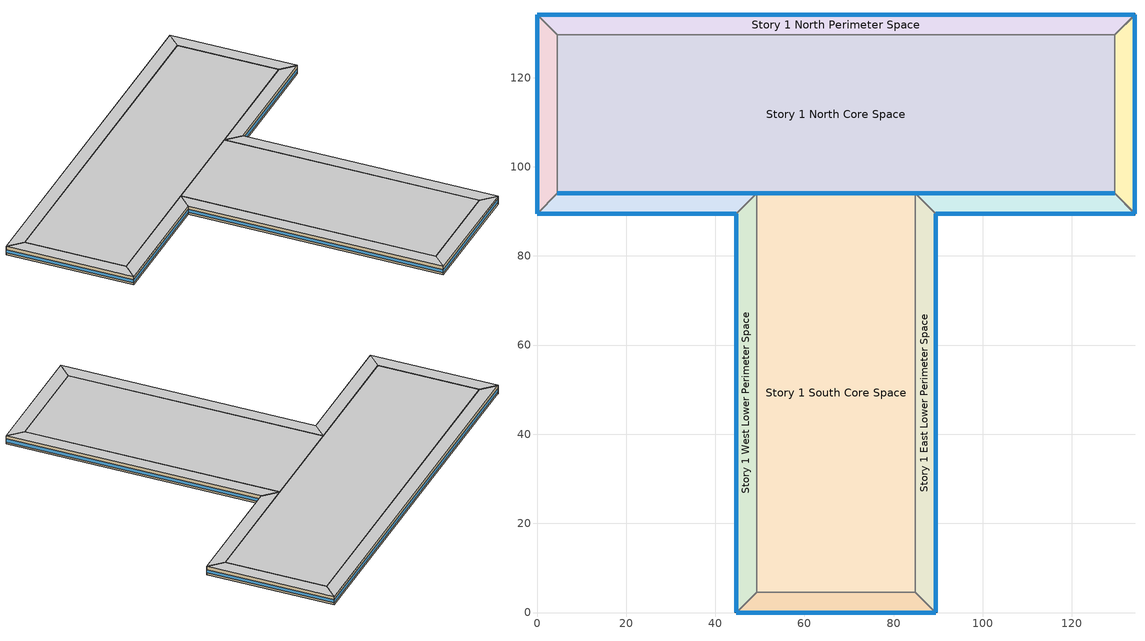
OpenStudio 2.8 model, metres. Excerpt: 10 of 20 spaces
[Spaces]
Story 1 West Lower Perimeter Space
 floor ground: 44.72,0 44.72,89.44 49.29,94.01 49.29,4.57 z0
 wall outside: 44.72,89.44 44.72,0 z0:3.2
 wall to Story 1 South Upper Left Perimeter Space: 49.29,94.01 44.72,89.44 z0:3.2
 wall to Story 1 South Core Space: 49.29,4.57 49.29,94.01 z0:3.2
 wall to Story 1 South Lower Perimeter Space: 44.72,0 49.29,4.57 z0:3.2
 window: 44.72,89.42 44.72,0.03 z0.76:1.94
 ceiling to Story 2 West Lower Perimeter Space: 49.29,4.57 49.29,94.01 44.72,89.44 44.72,0 z3.2
Story 1 South Upper Left Perimeter Space
 floor ground: 44.72,89.44 0,89.44 4.57,94.01 49.29,94.01 z0
 wall outside: 0,89.44 44.72,89.44 / 49.29,94.01 4.57,94.01 z0:3.2
 wall to Story 1 West Upper Perimeter Space: 4.57,94.01 0,89.44 z0:3.2
 window: 49.27,94.01 4.6,94.01 / 0.03,89.44 44.7,89.44 z0.76:1.94
 ceiling to Story 2 South Upper Left Perimeter Space: 49.29,94.01 4.57,94.01 0,89.44 44.72,89.44 z3.2
Story 1 West Upper Perimeter Space
 floor ground: 0,89.44 0,134.16 4.57,129.59 4.57,94.01 z0
 wall outside: 0,134.16 0,89.44 z0:3.2
 wall to Story 1 North Perimeter Space: 4.57,129.59 0,134.16 z0:3.2
 wall to Story 1 North Core Space: 4.57,94.01 4.57,129.59 z0:3.2
 window: 0,134.14 0,89.47 z0.76:1.94
 ceiling to Story 2 West Upper Perimeter Space: 4.57,94.01 4.57,129.59 0,134.16 0,89.44 z3.2
Story 1 North Perimeter Space
 floor ground: 0,134.16 134.16,134.16 129.59,129.59 4.57,129.59 z0
 wall outside: 134.16,134.16 0,134.16 z0:3.2
 wall to Story 1 East Upper Perimeter Space: 129.59,129.59 134.16,134.16 z0:3.2
 wall to Story 1 North Core Space: 4.57,129.59 129.59,129.59 z0:3.2
 window: 134.14,134.16 0.03,134.16 z0.76:1.94
 ceiling to Story 2 North Perimeter Space: 4.57,129.59 129.59,129.59 134.16,134.16 0,134.16 z3.2
Story 1 East Upper Perimeter Space
 floor ground: 134.16,134.16 134.16,89.44 129.59,94.01 129.59,129.59 z0
 wall outside: 134.16,89.44 134.16,134.16 z0:3.2
 wall to Story 1 South Upper Left Perimeter Space 1: 129.59,94.01 134.16,89.44 z0:3.2
 wall to Story 1 North Core Space: 129.59,129.59 129.59,94.01 z0:3.2
 window: 134.16,89.47 134.16,134.14 z0.76:1.94
 ceiling to Story 2 East Upper Perimeter Space: 129.59,129.59 129.59,94.01 134.16,89.44 134.16,134.16 z3.2
Story 1 South Upper Left Perimeter Space 1
 floor ground: 134.16,89.44 89.44,89.44 84.87,94.01 129.59,94.01 z0
 wall outside: 89.44,89.44 134.16,89.44 / 129.59,94.01 84.87,94.01 z0:3.2
 wall to Story 1 East Lower Perimeter Space: 84.87,94.01 89.44,89.44 z0:3.2
 window: 89.47,89.44 134.14,89.44 / 129.57,94.01 84.9,94.01 z0.76:1.94
 ceiling to Story 2 South Upper Left Perimeter Space 1: 129.59,94.01 84.87,94.01 89.44,89.44 134.16,89.44 z3.2
Story 1 East Lower Perimeter Space
 floor ground: 89.44,89.44 89.44,0 84.87,4.57 84.87,94.01 z0
 wall outside: 89.44,0 89.44,89.44 z0:3.2
 wall to Story 1 South Lower Perimeter Space: 84.87,4.57 89.44,0 z0:3.2
 wall to Story 1 South Core Space: 84.87,94.01 84.87,4.57 z0:3.2
 window: 89.44,0.03 89.44,89.42 z0.76:1.94
 ceiling to Story 2 East Lower Perimeter Space: 84.87,94.01 84.87,4.57 89.44,0 89.44,89.44 z3.2
Story 1 South Lower Perimeter Space
 floor ground: 89.44,0 44.72,0 49.29,4.57 84.87,4.57 z0
 wall outside: 44.72,0 89.44,0 z0:3.2
 wall to Story 1 South Core Space: 84.87,4.57 49.29,4.57 z0:3.2
 window: 44.75,0 89.42,0 z0.76:1.94
 ceiling to Story 2 South Lower Perimeter Space: 84.87,4.57 49.29,4.57 44.72,0 89.44,0 z3.2
Story 1 North Core Space
 floor ground: 4.57,94.01 4.57,129.59 129.59,129.59 129.59,94.01 z0
 wall outside: 4.57,94.01 49.29,94.01 84.87,94.01 129.59,94.01 z0:3.2
 window: 4.6,94.01 49.27,94.01 / 49.32,94.01 84.85,94.01 / 84.9,94.01 129.57,94.01 z0.76:1.94
 ceiling to Story 2 North Core Space: 129.59,94.01 129.59,129.59 4.57,129.59 4.57,94.01 z3.2
Story 1 South Core Space
 floor ground: 49.29,4.57 49.29,94.01 84.87,94.01 84.87,4.57 z0
 wall outside: 84.87,94.01 49.29,94.01 z0:3.2
 window: 84.85,94.01 49.32,94.01 z0.76:1.94
 ceiling to Story 2 South Core Space: 84.87,4.57 84.87,94.01 49.29,94.01 49.29,4.57 z3.2
[Building]
T shape_SmallHotel_NECB2017: North Axis {deg}=0; Space Type=Hotel/Motel WholeBuilding; Default Construction Set=BTAP-Mass at hdd = 4500.0; Standards Number of Stories=2; Standards Number of Above Ground Stories=2; Standards Building Type=NECB2017_SmallHotel
[Site]
Ottawa=Macdonald-Cartier Intl AP_ON_CAN: Latitude {deg}=45.317; Longitude {deg}=-75.667; Time Zone {hr}=-5; Elevation {m}=114.9
[Site:WaterMainsTemperature]
Calculation Method=Correlation; Annual Average Outdoor Air Temperature {C}=6.83333; Maximum Difference In Monthly Average Outdoor Air Temperatures {deltaC}=31.2
[SizingPeriod:DesignDay] Barometric Pressure {Pa}=99952; Sky Clearness=0; Rain Indicator=0; Snow Indicator=0; Day of Month=21; Daylight Saving Time Indicator=0; Humidity Indicating Type=Wetbulb; Dry-Bulb Temperature Range Modifier Type=DefaultMultipliers
Name | Maximum Dry-Bulb Temperature {C} | Daily Dry-Bulb Temperature Range {deltaC} | Humidity Indicating Conditions at Maximum Dry-Bulb | Wind Speed {m/s} | Wind Direction {deg} | Month | Day Type | Solar Model Indicator | ASHRAE Taub | ASHRAE Taud
Ottawa=Macdonald-Cartier Intl Ann Clg .4% Condns DB=>MWB | 30.6 | 10.1 | 21.8 | 4.6 | 220 | 7 | SummerDesignDay | ASHRAETau | 0.417 | 2.264
Ottawa=Macdonald-Cartier Intl Ann Htg 99.6% Condns DB | -24.2 | 0 | -24.2 | 3.5 | 290 | 1 | WinterDesignDay | ASHRAEClearSky
[Site:GroundTemperature:BuildingSurface]
19.527, 19.502, 19.536, 19.598, 20.002, 21.64, 22.225, 22.375, 21.449, 20.121, 19.802, 19.633
[Material:NoMass] Roughness=Smooth; Thermal Absorptance=0.9; Solar Absorptance=0.7
Name | Thermal Resistance {m2-K/W} | Visible Absorptance
Typical Carpet Pad; Typical Carpet Pad 1 | 0.21648 | 0.8
Typical Insulation 1 | 5.20402 | 0.7
Typical Insulation 2 | 3.77764 | 0.7
Typical Insulation 3 | 6.41024 | 0.7
Typical Carpet Pad 2 | 1.25503 | 0.8
Typical Carpet Pad 3; Typical Carpet Pad 4 | 3.45515 | 0.8
Typical Insulation 4 | 0.526298 | 0.7
Typical Insulation 5 | 0.526316 | 0.7
[Material]
Name | Roughness | Thickness {m} | Conductivity {W/m-K} | Density {kg/m3} | Specific Heat {J/kg-K} | Thermal Absorptance | Solar Absorptance | Visible Absorptance
G05 25mm wood | MediumSmooth | 0.0254 | 0.15 | 608 | 1630 | 0.9 | 0.5 | 0.5
100mm Normalweight concrete floor 1 | MediumSmooth | 0.1016 | 2.31 | 2322 | 832
G01 13mm gypsum board 1 | Smooth | 0.0127 | 0.16 | 800 | 1090 | 0.9 | 0.7 | 0.5
4 in. Normalweight Concrete Floor 1 | MediumRough | 0.1016 | 2.31 | 2322 | 832 | 0.9 | 0.7 | 0.7
1IN Stucco 1 | Smooth | 0.0253 | 0.6918 | 1858 | 837 | 0.9 | 0.7 | 0.92
8IN CONCRETE HW RefBldg 1 | Rough | 0.2032 | 1.311 | 2240 | 836.8 | 0.9 | 0.7 | 0.7
1/2IN Gypsum 1 | Smooth | 0.0127 | 0.16 | 784.9 | 830 | 0.9 | 0.4 | 0.4
Metal Roof Surface 1; F08 Metal surface 1 | Smooth | 0.0008 | 45.28 | 7824 | 500 | 0.9 | 0.7 | 0.7
6 in. Normalweight Concrete Floor 1; 6 in. Normalweight Concrete Floor 2; 6 in. Normalweight Concrete Floor 3 | MediumRough | 0.1524 | 2.31 | 2322 | 832 | 0.9 | 0.7 | 0.7
[Construction]
BTAP-Int-Partition; BTAP-Int-Door: G05 25mm wood
BTAP-Int-Floor: 100mm Normalweight concrete floor 1, Typical Carpet Pad
BTAP-Int-Wall: G01 13mm gypsum board 1, G01 13mm gypsum board 1
BTAP-Int-Ceiling: Typical Carpet Pad, 100mm Normalweight concrete floor 1
BTAP-Int-Window: SimpleGlazing
BTAP-Ext-Floor-Mass:U-0.183: Typical Insulation 1, 4 in. Normalweight Concrete Floor 1, Typical Carpet Pad 1
BTAP-Ext-Wall-Mass:U-0.247: 1IN Stucco 1, 8IN CONCRETE HW RefBldg 1, Typical Insulation 2, 1/2IN Gypsum 1
BTAP-Ext-Roof-Metal:U-0.156: Metal Roof Surface 1, Typical Insulation 3
BTAP-Grnd-Floor-Mass:U-0.757: 6 in. Normalweight Concrete Floor 1, Typical Carpet Pad 2
BTAP-Grnd-Wall-Mass:U-0.284: 6 in. Normalweight Concrete Floor 2, Typical Carpet Pad 3
BTAP-Grnd-Roof-Mass:U-0.284: 6 in. Normalweight Concrete Floor 3, Typical Carpet Pad 4
BTAP-Ext-FixedWindow:U=0.190 SHGC=0.600; BTAP-Ext-GlassDoors:U=0.190 SHGC=0.600; BTAP-Ext-Skylights:U=0.190 SHGC=0.600; BTAP-Ext-DaylightDomes:U=0.190 SHGC=0.600; BTAP-Ext-DaylightDiffuser:U=0.190 SHGC=0.600: SimpleGlazing:U=0.190 SHGC=0.600
BTAP-Ext-Door:U-1.9000000000000001: F08 Metal surface 1, Typical Insulation 4
BTAP-Ext-OverHeadDoor:U-1.9000000000000001: Typical Insulation 5
[DefaultConstructionSet]
BTAP-Mass at hdd = 4500.0: Default Exterior Surface Constructions=BTAP-Mass at hdd = 4500.0; Default Interior Surface Constructions=Default Surface Constructions 2; Default Ground Contact Surface Constructions=BTAP-Mass at hdd = 4500.0 1; Default Exterior SubSurface Constructions=BTAP-Mass at hdd = 4500.0; Default Interior SubSurface Constructions=Default Sub Surface Constructions 2; Interior Partition Construction=BTAP-Int-Partition
[DefaultSurfaceConstructions]
Name | Floor Construction | Wall Construction | Roof Ceiling Construction
Default Surface Constructions 2 | BTAP-Int-Floor | BTAP-Int-Wall | BTAP-Int-Ceiling
BTAP-Mass at hdd = 4500.0 | BTAP-Ext-Floor-Mass:U-0.183 | BTAP-Ext-Wall-Mass:U-0.247 | BTAP-Ext-Roof-Metal:U-0.156
BTAP-Mass at hdd = 4500.0 1 | BTAP-Grnd-Floor-Mass:U-0.757 | BTAP-Grnd-Wall-Mass:U-0.284 | BTAP-Grnd-Roof-Mass:U-0.284
[DefaultSubSurfaceConstructions]
Name | Fixed Window Construction | Operable Window Construction | Door Construction | Glass Door Construction | Overhead Door Construction | Skylight Construction | Tubular Daylight Dome Construction | Tubular Daylight Diffuser Construction
Default Sub Surface Constructions 2 | BTAP-Int-Window | BTAP-Int-Window | BTAP-Int-Door
BTAP-Mass at hdd = 4500.0 | BTAP-Ext-FixedWindow:U=0.190 SHGC=0.600 | BTAP-Ext-FixedWindow:U=0.190 SHGC=0.600 | BTAP-Ext-Door:U-1.9000000000000001 | BTAP-Ext-GlassDoors:U=0.190 SHGC=0.600 | BTAP-Ext-OverHeadDoor:U-1.9000000000000001 | BTAP-Ext-Skylights:U=0.190 SHGC=0.600 | BTAP-Ext-DaylightDomes:U=0.190 SHGC=0.600 | BTAP-Ext-DaylightDiffuser:U=0.190 SHGC=0.600
[WindowMaterial:SimpleGlazingSystem] Solar Heat Gain Coefficient=0.6; Visible Transmittance=0.21
Name | U-Factor {W/m2-K}
SimpleGlazing | 2.2
SimpleGlazing:U=0.190 SHGC=0.600 | 1.9
[BuildingStory]
Story 1: Nominal Z Coordinate {m}=0; Nominal Floor to Floor Height {m}=3.2
[Space] Building Story=Story 1
Name | Thermal Zone
Story 1 West Lower Perimeter Space | Story 1 West Lower Perimeter Space ZN
Story 1 South Upper Left Perimeter Space | Story 1 South Upper Left Perimeter Space ZN
Story 1 West Upper Perimeter Space | Story 1 West Upper Perimeter Space ZN
Story 1 North Perimeter Space | Story 1 North Perimeter Space ZN
Story 1 East Upper Perimeter Space | Story 1 East Upper Perimeter Space ZN
Story 1 South Upper Left Perimeter Space 1 | Story 1 South Upper Left Perimeter Space 1 ZN
Story 1 East Lower Perimeter Space | Story 1 East Lower Perimeter Space ZN
Story 1 South Lower Perimeter Space | Story 1 South Lower Perimeter Space ZN
Story 1 North Core Space | Story 1 North Core Space ZN
Story 1 South Core Space | Story 1 South Core Space ZN
[SpaceType]
Hotel/Motel WholeBuilding: Default Schedule Set=Hotel/Motel WholeBuilding Schedule Set; Design Specification Outdoor Air Object=Hotel/Motel WholeBuilding Ventilation; Standards Building Type=Hotel/Motel; Standards Space Type=WholeBuilding
[People:Definition]
Hotel/Motel WholeBuilding People Definition: Number of People Calculation Method=People/Area; People per Space Floor Area {person/m2}=0.0400145; Fraction Radiant=0.3
[People]
Hotel/Motel WholeBuilding People: People Definition=Hotel/Motel WholeBuilding People Definition; Space or SpaceType=Hotel/Motel WholeBuilding; Work Efficiency Schedule=Work Efficiency Schedule; Clothing Insulation Schedule=Clothing Schedule; Air Velocity Schedule=Air Velocity Schedule; Multiplier=1
[Lights:Definition]
Hotel/Motel WholeBuilding Lights Definition: Design Level Calculation Method=Watts/Area; Watts per Space Floor Area {W/m2}=8.09993; Fraction Radiant=0.5; Fraction Visible=0.2
[Lights]
Hotel/Motel WholeBuilding Lights: Lights Definition=Hotel/Motel WholeBuilding Lights Definition; Space or SpaceType=Hotel/Motel WholeBuilding; Fraction Replaceable=1
[ElectricEquipment:Definition]
Hotel/Motel WholeBuilding Elec Equip Definition: Design Level Calculation Method=Watts/Area; Watts per Space Floor Area {W/m2}=2.50091; Fraction Radiant=0.5
[ElectricEquipment]
Hotel/Motel WholeBuilding Elec Equip: Electric Equipment Definition=Hotel/Motel WholeBuilding Elec Equip Definition; Space or SpaceType=Hotel/Motel WholeBuilding
[DesignSpecification:OutdoorAir]
Hotel/Motel WholeBuilding Ventilation: Outdoor Air Method=Sum; Outdoor Air Flow per Floor Area {m3/s-m2}=0.00040132
[DefaultScheduleSet]
Hotel/Motel WholeBuilding Schedule Set: Number of People Schedule=NECB-F-Occupancy; People Activity Level Schedule=NECB-Activity; Lighting Schedule=NECB-F-Lighting; Electric Equipment Schedule=NECB-F-Electric-Equipment; Infiltration Schedule=Always On
[ThermostatSetpoint:DualSetpoint] Heating Setpoint Temperature Schedule=NECB-F-Thermostat Setpoint-Heating; Cooling Setpoint Temperature Schedule=NECB-F-Thermostat Setpoint-Cooling
Hotel/Motel WholeBuilding Thermostat 22; Hotel/Motel WholeBuilding Thermostat 23; Hotel/Motel WholeBuilding Thermostat 24; Hotel/Motel WholeBuilding Thermostat 25; Hotel/Motel WholeBuilding Thermostat 26; Hotel/Motel WholeBuilding Thermostat 27; Hotel/Motel WholeBuilding Thermostat 28; Hotel/Motel WholeBuilding Thermostat 29; Hotel/Motel WholeBuilding Thermostat 30; Hotel/Motel WholeBuilding Thermostat 31
[SpaceInfiltration:DesignFlowRate] Schedule=Always On Discrete; Design Flow Rate Calculation Method=Flow/ExteriorArea; Flow per Exterior Surface Area {m3/s-m2}=0.00025; Constant Term Coefficient=0; Temperature Term Coefficient=0; Velocity Term Coefficient=0.224; Velocity Squared Term Coefficient=0
Name | Space or SpaceType
Story 1 East Lower Perimeter Space Infiltration | Story 1 East Lower Perimeter Space
Story 1 East Upper Perimeter Space Infiltration | Story 1 East Upper Perimeter Space
Story 1 North Core Space Infiltration | Story 1 North Core Space
Story 1 North Perimeter Space Infiltration | Story 1 North Perimeter Space
Story 1 South Core Space Infiltration | Story 1 South Core Space
Story 1 South Lower Perimeter Space Infiltration | Story 1 South Lower Perimeter Space
Story 1 South Upper Left Perimeter Space Infiltration | Story 1 South Upper Left Perimeter Space
Story 1 South Upper Left Perimeter Space 1 Infiltration | Story 1 South Upper Left Perimeter Space 1
Story 1 West Lower Perimeter Space Infiltration | Story 1 West Lower Perimeter Space
Story 1 West Upper Perimeter Space Infiltration | Story 1 West Upper Perimeter Space
[ThermalZone] Use Ideal Air Loads=No
Name | Thermostat
Story 1 East Lower Perimeter Space ZN | Hotel/Motel WholeBuilding Thermostat 22
Story 1 East Upper Perimeter Space ZN | Hotel/Motel WholeBuilding Thermostat 23
Story 1 North Core Space ZN | Hotel/Motel WholeBuilding Thermostat 24
Story 1 North Perimeter Space ZN | Hotel/Motel WholeBuilding Thermostat 25
Story 1 South Core Space ZN | Hotel/Motel WholeBuilding Thermostat 26
Story 1 South Lower Perimeter Space ZN | Hotel/Motel WholeBuilding Thermostat 27
Story 1 South Upper Left Perimeter Space ZN | Hotel/Motel WholeBuilding Thermostat 28
Story 1 South Upper Left Perimeter Space 1 ZN | Hotel/Motel WholeBuilding Thermostat 29
Story 1 West Lower Perimeter Space ZN | Hotel/Motel WholeBuilding Thermostat 30
Story 1 West Upper Perimeter Space ZN | Hotel/Motel WholeBuilding Thermostat 31
[Sizing:Zone] Zone Cooling Design Supply Air Temperature Input Method=SupplyAirTemperature; Zone Cooling Design Supply Air Temperature {C}=14; Zone Cooling Design Supply Air Temperature Difference {deltaC}=11.11; Zone Heating Design Supply Air Temperature Input Method=SupplyAirTemperature; Zone Heating Design Supply Air Temperature {C}=40; Zone Heating Design Supply Air Temperature Difference {deltaC}=11.11; Zone Cooling Design Supply Air Humidity Ratio {kg-H2O/kg-air}=0.0085; Zone Heating Design Supply Air Humidity Ratio {kg-H2O/kg-air}=0.008; Cooling Design Air Flow Method=DesignDay; Heating Design Air Flow Method=DesignDay; Account for Dedicated Outdoor Air System=No; Dedicated Outdoor Air System Control Strategy=NeutralSupplyAir; Dedicated Outdoor Air Low Setpoint Temperature for Design {C}=autosize; Dedicated Outdoor Air High Setpoint Temperature for Design {C}=autosize
Story 1 East Lower Perimeter Space ZN; Story 1 East Upper Perimeter Space ZN; Story 1 North Core Space ZN; Story 1 North Perimeter Space ZN; Story 1 South Core Space ZN; Story 1 South Lower Perimeter Space ZN; Story 1 South Upper Left Perimeter Space ZN; Story 1 South Upper Left Perimeter Space 1 ZN; Story 1 West Lower Perimeter Space ZN; Story 1 West Upper Perimeter Space ZN; Story 2 East Lower Perimeter Space ZN; Story 2 East Upper Perimeter Space ZN; Story 2 North Core Space ZN; Story 2 North Perimeter Space ZN; Story 2 South Core Space ZN; Story 2 South Lower Perimeter Space ZN; Story 2 South Upper Left Perimeter Space ZN; Story 2 South Upper Left Perimeter Space 1 ZN; Story 2 West Lower Perimeter Space ZN; Story 2 West Upper Perimeter Space ZN
[Zone equipment]
Story 1 East Lower Perimeter Space ZN: Zone HVAC Ideal Loads Air System 1
Story 1 East Upper Perimeter Space ZN: Zone HVAC Ideal Loads Air System 2
Story 1 North Core Space ZN: Zone HVAC Ideal Loads Air System 3
Story 1 North Perimeter Space ZN: Zone HVAC Ideal Loads Air System 4
Story 1 South Core Space ZN: Zone HVAC Ideal Loads Air System 5
Story 1 South Lower Perimeter Space ZN: Zone HVAC Ideal Loads Air System 6
Story 1 South Upper Left Perimeter Space ZN: Zone HVAC Ideal Loads Air System 7
Story 1 South Upper Left Perimeter Space 1 ZN: Zone HVAC Ideal Loads Air System 8
Story 1 West Lower Perimeter Space ZN: Zone HVAC Ideal Loads Air System 9
Story 1 West Upper Perimeter Space ZN: Zone HVAC Ideal Loads Air System 10
Story 2 East Lower Perimeter Space ZN: Zone HVAC Ideal Loads Air System 11
Story 2 East Upper Perimeter Space ZN: Zone HVAC Ideal Loads Air System 12
Story 2 North Core Space ZN: Zone HVAC Ideal Loads Air System 13
Story 2 North Perimeter Space ZN: Zone HVAC Ideal Loads Air System 14
Story 2 South Core Space ZN: Zone HVAC Ideal Loads Air System 15
Story 2 South Lower Perimeter Space ZN: Zone HVAC Ideal Loads Air System 16
Story 2 South Upper Left Perimeter Space ZN: Zone HVAC Ideal Loads Air System 17
Story 2 South Upper Left Perimeter Space 1 ZN: Zone HVAC Ideal Loads Air System 18
Story 2 West Lower Perimeter Space ZN: Zone HVAC Ideal Loads Air System 19
Story 2 West Upper Perimeter Space ZN: Zone HVAC Ideal Loads Air System 20
[Schedule:Ruleset]
Clothing Schedule: Default Day Schedule=Clothing Schedule Default Winter Clothes
Air Velocity Schedule: Default Day Schedule=Air Velocity Schedule Default
Work Efficiency Schedule: Default Day Schedule=Work Efficiency Schedule Default
NECB-F-Occupancy: Default Day Schedule=NECB-F-Occupancy Default
NECB-Activity: Default Day Schedule=NECB-Activity Default; Summer Design Day Schedule=NECB-Activity Summer Design Day; Winter Design Day Schedule=NECB-Activity Winter Design Day
NECB-F-Lighting: Default Day Schedule=NECB-F-Lighting Default
NECB-F-Electric-Equipment: Default Day Schedule=NECB-F-Electric-Equipment Default
Always On: Default Day Schedule=Always On Default
NECB-F-Thermostat Setpoint-Heating: Default Day Schedule=NECB-F-Thermostat Setpoint-Heating Default
NECB-F-Thermostat Setpoint-Cooling: Default Day Schedule=NECB-F-Thermostat Setpoint-Cooling Default
[Schedule:Day]
Clothing Schedule Default Winter Clothes; Always On Default: 24, 0, 1
Clothing Schedule Summer Clothes: 24, 0, 0.5
Air Velocity Schedule Default: 24, 0, 0.2
Work Efficiency Schedule Default: 24, 0, 0
NECB-F-Occupancy Default; NECB-F-Occupancy Default|Wkdy Day; NECB-F-Occupancy Sat Day; NECB-F-Occupancy Sun|Hol Day: 7, 0, 0.63, 8, 0, 0.49, 10, 0, 0.28, 16, 0, 0.14, 17, 0, 0.21, 20, 0, 0.35, 22, 0, 0.49, 23, 0, 0.56, 24, 0, 0.63
NECB-Activity Default; NECB-Activity Winter Design Day; NECB-Activity Summer Design Day: 24, 0, 130
NECB-F-Lighting Default; NECB-F-Lighting Default|Wkdy Day; NECB-F-Lighting Sat Day; NECB-F-Lighting Sun|Hol Day; NECB-F-Electric-Equipment Default; NECB-F-Electric-Equipment Default|Wkdy Day; NECB-F-Electric-Equipment Sat Day; NECB-F-Electric-Equipment Sun|Hol Day: 1, 0, 0.21, 3, 0, 0.14, 6, 0, 0.07, 7, 0, 0.14, 8, 0, 0.28, 9, 0, 0.35, 11, 0, 0.28, 12, 0, 0.21, 19, 0, 0.14, 20, 0, 0.42, 21, 0, 0.56, 22, 0, 0.63, 23, 0, 0.56, 24, 0, 0.42
NECB-F-Thermostat Setpoint-Heating Default; NECB-F-Thermostat Setpoint-Heating Default|Wkdy Day; NECB-F-Thermostat Setpoint-Heating Sat Day; NECB-F-Thermostat Setpoint-Heating Sun|Hol Day: 1, 0, 22, 7, 0, 18, 8, 0, 20, 24, 0, 22
NECB-F-Thermostat Setpoint-Cooling Default; NECB-F-Thermostat Setpoint-Cooling Default|Wkdy Day; NECB-F-Thermostat Setpoint-Cooling Sat Day; NECB-F-Thermostat Setpoint-Cooling Sun|Hol Day: 24, 0, 24
[Schedule:Rule] Date Specification Type=DateRange; Start Day=1
Name | Schedule Ruleset | Rule Order | Day Schedule | Start Month | End Month | End Day | Apply Monday | Apply Tuesday | Apply Wednesday | Apply Thursday | Apply Friday | Apply Saturday | Apply Sunday
Schedule Rule 1 | Clothing Schedule | 0 | Clothing Schedule Summer Clothes | 5 | 9 | 30
Schedule Rule 2 | NECB-F-Occupancy | 2 | NECB-F-Occupancy Default|Wkdy Day | 1 | 12 | 31 | Yes | Yes | Yes | Yes | Yes
Schedule Rule 3 | NECB-F-Occupancy | 1 | NECB-F-Occupancy Sat Day | 1 | 12 | 31 |  |  |  |  |  | Yes
Schedule Rule 4 | NECB-F-Occupancy | 0 | NECB-F-Occupancy Sun|Hol Day | 1 | 12 | 31 |  |  |  |  |  |  | Yes
Schedule Rule 5 | NECB-F-Lighting | 2 | NECB-F-Lighting Default|Wkdy Day | 1 | 12 | 31 | Yes | Yes | Yes | Yes | Yes
Schedule Rule 6 | NECB-F-Lighting | 1 | NECB-F-Lighting Sat Day | 1 | 12 | 31 |  |  |  |  |  | Yes
Schedule Rule 7 | NECB-F-Lighting | 0 | NECB-F-Lighting Sun|Hol Day | 1 | 12 | 31 |  |  |  |  |  |  | Yes
Schedule Rule 8 | NECB-F-Electric-Equipment | 2 | NECB-F-Electric-Equipment Default|Wkdy Day | 1 | 12 | 31 | Yes | Yes | Yes | Yes | Yes
Schedule Rule 9 | NECB-F-Electric-Equipment | 1 | NECB-F-Electric-Equipment Sat Day | 1 | 12 | 31 |  |  |  |  |  | Yes
Schedule Rule 10 | NECB-F-Electric-Equipment | 0 | NECB-F-Electric-Equipment Sun|Hol Day | 1 | 12 | 31 |  |  |  |  |  |  | Yes
Schedule Rule 11 | NECB-F-Thermostat Setpoint-Heating | 2 | NECB-F-Thermostat Setpoint-Heating Default|Wkdy Day | 1 | 12 | 31 | Yes | Yes | Yes | Yes | Yes
Schedule Rule 12 | NECB-F-Thermostat Setpoint-Heating | 1 | NECB-F-Thermostat Setpoint-Heating Sat Day | 1 | 12 | 31 |  |  |  |  |  | Yes
Schedule Rule 13 | NECB-F-Thermostat Setpoint-Heating | 0 | NECB-F-Thermostat Setpoint-Heating Sun|Hol Day | 1 | 12 | 31 |  |  |  |  |  |  | Yes
Schedule Rule 14 | NECB-F-Thermostat Setpoint-Cooling | 2 | NECB-F-Thermostat Setpoint-Cooling Default|Wkdy Day | 1 | 12 | 31 | Yes | Yes | Yes | Yes | Yes
Schedule Rule 15 | NECB-F-Thermostat Setpoint-Cooling | 1 | NECB-F-Thermostat Setpoint-Cooling Sat Day | 1 | 12 | 31 |  |  |  |  |  | Yes
Schedule Rule 16 | NECB-F-Thermostat Setpoint-Cooling | 0 | NECB-F-Thermostat Setpoint-Cooling Sun|Hol Day | 1 | 12 | 31 |  |  |  |  |  |  | Yes
[Schedule:Constant]
Always On Discrete: Value=1
